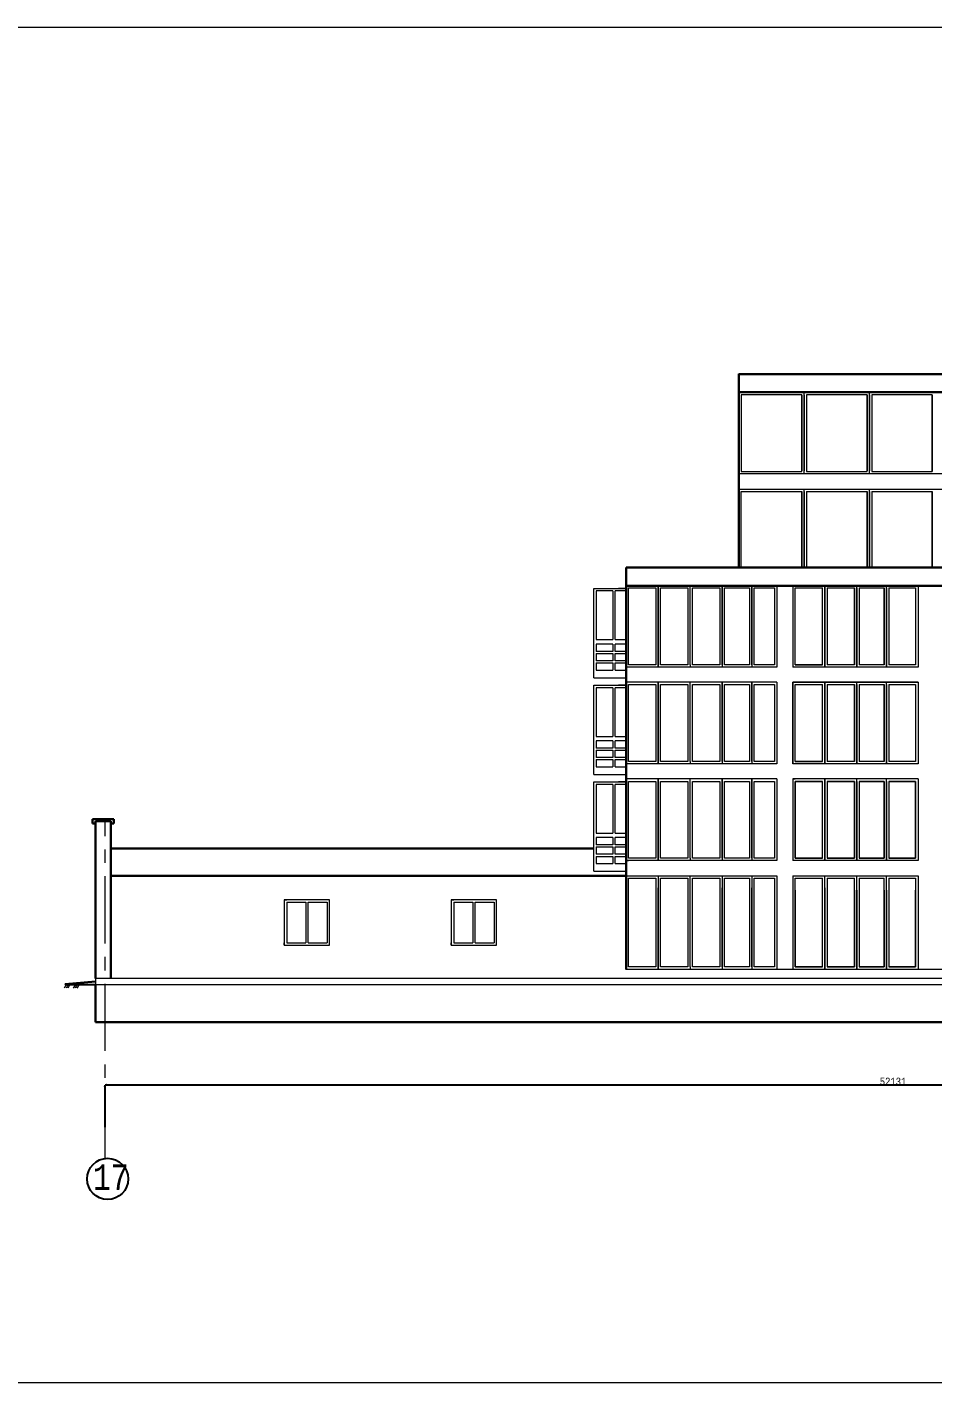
# Model space of a CAD drawing. Header units: millimetres. Extents: x -689206 to 4969298, y -1019800 to 703299.
# Drawn here: x 783052 to 813022, y -808799 to -763943 of the extents above; entities that cross this region are included whole.
import ezdxf

# ---------------------------------------------------------------- set-up
doc = ezdxf.new("R2010")
doc.units = ezdxf.units.MM
doc.linetypes.add('осеваяX2', pattern=[101.6, 63.5, -12.7, 12.7, -12.7])
doc.layers.add('РАЗМЕРЫ', color=7, linetype='Continuous', lineweight=9)
doc.layers.add('разрез2-2', color=7, linetype='Continuous')
doc.layers.add('сетка', color=104, linetype='Continuous')
doc.styles.add('Аннотативный', font='isocteur.ttf', dxfattribs={"width": 0.7, "height": 250})
doc.dimstyles.new('Аннотативный', dxfattribs={"dimscale": 0, "dimtxt": 250, "dimasz": 100, "dimexe": 1.25, "dimexo": 0.625, "dimtad": 1, "dimdec": 0, "dimtxsty": 'Аннотативный', "dimblk": 'ARCHTICK', "dimcen": 2.5, "dimadec": 0, "dimazin": 0, "dimtfac": 1, "dimtdec": 0, "dimtmove": 0, "dimatfit": 3, "dimfxl": 1, "dimarcsym": 0})

# ---------------------------------------------------------------- blocks, each defined once
blk = doc.blocks.new('_ArchTick')
at = {"color": 0, "linetype": 'ByBlock', "const_width": 0.15}
blk.add_lwpolyline([(-0.5, -0.5), (0.5, 0.5)], dxfattribs=at)
blk = doc.blocks.new('*D4723')
at = {"layer": 'Defpoints', "color": 0, "lineweight": 5, "ltscale": 35, "transparency": 16777216}
for p in [(785639, -798953), (785639, -800341), (837770, -800341)]:
    blk.add_point(p, dxfattribs=at)
at = {"layer": 'РАЗМЕРЫ', "color": 0, "lineweight": -2, "ltscale": 35, "transparency": 16777216}
for p, q in [((785639, -800341), (785639, -798952)), ((837770, -798953), (785639, -798953)), ((837770, -800341), (837770, -798952))]:
    blk.add_line(p, q, dxfattribs=at)
at = {"layer": 'РАЗМЕРЫ', "color": 0, "lineweight": -2, "ltscale": 35, "transparency": 16777216, "xscale": 100, "yscale": 100, "zscale": 100, "rotation": 180}
blk.add_blockref('_ArchTick', (785639, -798953), dxfattribs=at)
at = {"layer": 'РАЗМЕРЫ', "color": 0, "lineweight": -2, "ltscale": 35, "transparency": 16777216, "xscale": 100, "yscale": 100, "zscale": 100}
blk.add_blockref('_ArchTick', (837770, -798953), dxfattribs=at)
at = {"layer": 'РАЗМЕРЫ', "color": 0, "lineweight": 5, "ltscale": 35, "transparency": 16777216, "insert": (811704, -798827), "char_height": 250, "attachment_point": 5, "style": 'Аннотативный'}
blk.add_mtext('52131', dxfattribs=at)

msp = doc.modelspace()

# ---------------------------------------------------------------- linework, layer by layer
at = {"layer": 'РАЗМЕРЫ', "lineweight": 30, "ltscale": 35}
for p, q in [((806603, -781817.9), (806603, -775417.9)), ((806603, -775425.6), (838079.8, -775425.6)), ((806603, -776025.6), (837569.8, -776025.6)), ((802870.3, -782426.9), (802870.3, -781817.9)), ((802870.3, -781817.9), (830040.4, -781817.9)), ((802870.3, -782426.9), (830040.4, -782417.9)), ((802870.3, -795117.9), (802870.3, -782426.9)), ((785824.3, -790217.9), (785314.3, -790217.9)), ((785314.3, -790217.9), (785314.3, -791117.9)), ((785824.3, -791117.9), (785824.3, -790217.9)), ((785314.3, -791117.9), (785314.3, -795417.9)), ((785824.3, -791117.9), (785824.3, -795417.9)), ((801800.3, -791117.9), (785824.3, -791117.9)), ((785824.3, -791417.9), (785824.3, -791217.9)), ((785824.3, -795117.9), (785824.3, -792017.9)), ((785824.3, -792017.9), (802870.3, -792017.9)), ((785314.3, -796869.6), (785314.3, -795617.9)), ((785314.3, -796869.6), (838079.8, -796869.6))]:
    msp.add_line(p, q, dxfattribs=at)
at = {"layer": 'РАЗМЕРЫ', "lineweight": 5, "ltscale": 35}
for p, q in [((806603, -778725.6), (806603, -776025.6)), ((806603, -776025.6), (807124.2, -776025.6)), ((808683, -776105.6), (806683, -776105.6)), ((806683, -776105.6), (806683, -778645.6)), ((808683, -778645.6), (808683, -776105.6)), ((808683, -776105.6), (808683, -778617.9)), ((808683, -778645.6), (808683, -776105.6)), ((808763, -778725.6), (808763, -776025.6)), ((808763, -776105.6), (808763, -778617.9)), ((810843.2, -776105.6), (808843, -776105.6)), ((808843, -776105.6), (808843, -778645.6)), ((810843.2, -776105.6), (810843.2, -778617.9)), ((810843.2, -776105.6), (810843.2, -778617.9)), ((810843.2, -778645.6), (810843.2, -776105.6)), ((810923.2, -778725.6), (810923.2, -776025.6)), ((810923.2, -776105.6), (810923.2, -778617.9)), ((813003.2, -776105.6), (811003.2, -776105.6)), ((811003.2, -776105.6), (811003.2, -778645.6)), ((813003.2, -776105.6), (813003.2, -778645.6)), ((813003.2, -776105.6), (813003.2, -778645.6)), ((813003.2, -776105.6), (813003.2, -778645.6)), ((813003.2, -778645.6), (813003.2, -776105.6)), ((806603, -778725.6), (806603, -778645.6)), ((806683, -778645.6), (808683, -778645.6)), ((806683, -778645.6), (808683, -778645.6)), ((808843, -778645.6), (810843.2, -778645.6)), ((811003.2, -778645.6), (813003.2, -778645.6)), ((811003.2, -778645.6), (811054.5, -778645.6)), ((826276.1, -778725.6), (806603, -778725.6)), ((806603, -781817.9), (806603.2, -779225.6)), ((806603.2, -779225.6), (826276.1, -779225.6)), ((806683.2, -781817.9), (806683.2, -779305.6)), ((806683.2, -779305.6), (808683.2, -779305.6)), ((806683.2, -779305.6), (808683.2, -779305.6)), ((808683.2, -779305.6), (808683.2, -781817.9)), ((808683.2, -781817.9), (808683.2, -779305.6)), ((808763.2, -781817.9), (808763.2, -779225.6)), ((808763.2, -779305.6), (808763.2, -781817.9)), ((808843.2, -779305.6), (810843.2, -779305.6)), ((808843.2, -779305.6), (808843.2, -781817.9)), ((808843.2, -779305.6), (810843.2, -779305.6)), ((810843.2, -779305.6), (810843.2, -781817.9)), ((810843.2, -779305.6), (810843.2, -781817.9)), ((810843.2, -781817.9), (810843.2, -779305.6)), ((810923.2, -781817.9), (810923.2, -779225.6)), ((810923.2, -779305.6), (810923.2, -781817.9)), ((811003.2, -779305.6), (813003.2, -779305.6)), ((811003.2, -779305.6), (811003.2, -781817.9)), ((811003.2, -779305.6), (813003.2, -779305.6)), ((813003.2, -779305.6), (813003.2, -781817.9)), ((813003.2, -779305.6), (813003.2, -781817.9)), ((813003.2, -779305.6), (813003.2, -781817.9)), ((813003.2, -781817.9), (813003.2, -779305.6)), ((801800.3, -785217.9), (801800.3, -782517.9)), ((801800.3, -782517.9), (802870.3, -782517.9)), ((802429.6, -782597.9), (801880.3, -782597.9)), ((801880.3, -782597.9), (801880.3, -784207.9)), ((802429.6, -782597.9), (802429.6, -784207.9)), ((802870.3, -782597.9), (802509.6, -782597.9)), ((802509.6, -784207.9), (802509.6, -782597.9)), ((802870.3, -782517.9), (802620.3, -782517.9)), ((802950.3, -785037.9), (802950.3, -782497.9)), ((802950.3, -782497.9), (803850.3, -782497.9)), ((802950.3, -782497.9), (803850.3, -782497.9)), ((803850.3, -782497.9), (803850.3, -785037.9)), ((803930.3, -785037.9), (803930.3, -782417.9)), ((803930.3, -782417.9), (803930.3, -785117.9)), ((804010.3, -782497.9), (804910.3, -782497.9)), ((804010.3, -785037.9), (804010.3, -782497.9)), ((804010.3, -782497.9), (804910.3, -782497.9)), ((804910.3, -782497.9), (804910.3, -785037.9)), ((804910.3, -782497.9), (804910.3, -785037.9)), ((804990.3, -785037.9), (804990.3, -782417.9)), ((805070.3, -782497.9), (805970.3, -782497.9)), ((805070.3, -785037.9), (805070.3, -782497.9)), ((805070.3, -782497.9), (805970.3, -782497.9)), ((805970.3, -782497.9), (805970.3, -785037.9)), ((805970.3, -782497.9), (805970.3, -785037.9)), ((806050.3, -785037.9), (806050.3, -782417.9)), ((806050.3, -782417.9), (806050.3, -785117.9)), ((806130.3, -782497.9), (806950.3, -782497.9)), ((806130.3, -785037.9), (806130.3, -782497.9)), ((806130.3, -782497.9), (806950.3, -782497.9)), ((806603.2, -782425.6), (806603.2, -782425.6)), ((806950.3, -782497.9), (806950.3, -785037.9)), ((806950.3, -782497.9), (806950.3, -785037.9)), ((806950.3, -782497.9), (806950.3, -785037.9)), ((807030.3, -785037.9), (807030.3, -782417.9)), ((807030.3, -782417.9), (807030.3, -785117.9)), ((807030.3, -782497.9), (807030.3, -785037.9)), ((807110.3, -782497.9), (807781.3, -782497.9)), ((807110.3, -785037.9), (807110.3, -782497.9)), ((807781.3, -782497.9), (807781.3, -785037.9)), ((807861.3, -782417.9), (807861.3, -785117.9)), ((808387.5, -782425.1), (808387.5, -785117.9)), ((808467.5, -785037.9), (808467.5, -782497.9)), ((808467.5, -782497.9), (809367.5, -782497.9)), ((809367.5, -785037.9), (809367.5, -782497.9)), ((809447.5, -785117.9), (809447.5, -782417.9)), ((809447.5, -782417.9), (809447.5, -782497.9)), ((809447.5, -782497.9), (809447.5, -785117.9)), ((809527.5, -782497.9), (810427.5, -782497.9)), ((809527.5, -782497.9), (809527.5, -785037.9)), ((809527.5, -782497.9), (810427.5, -782497.9)), ((810427.5, -782497.9), (810427.5, -785037.9)), ((810427.5, -785037.9), (810427.5, -782497.9)), ((810507.5, -785117.9), (810507.5, -782417.9)), ((810507.5, -782497.9), (810507.5, -785117.9)), ((810587.5, -782497.9), (811407.5, -782497.9)), ((810587.5, -782497.9), (810587.5, -785037.9)), ((810587.5, -782497.9), (811407.5, -782497.9)), ((811407.5, -782497.9), (811407.5, -785037.9)), ((811407.5, -785037.9), (811407.5, -782497.9)), ((811487.5, -785117.9), (811487.5, -782417.9)), ((811487.5, -782497.9), (811487.5, -785037.9)), ((811487.5, -782497.9), (811487.5, -785117.9)), ((811567.5, -782497.9), (812450.4, -782497.9)), ((811567.5, -782497.9), (811567.5, -785037.9)), ((812450.4, -782497.9), (812450.4, -785037.9)), ((812530.6, -782423.7), (812530.6, -785117.9)), ((801880.3, -784207.9), (802429.6, -784207.9)), ((801880.3, -784357.9), (801880.3, -784597.9)), ((802429.6, -784357.9), (801880.3, -784357.9)), ((802429.6, -784357.9), (802429.6, -784597.9)), ((802509.6, -784207.9), (802870.3, -784207.9)), ((802870.3, -784357.9), (802509.6, -784357.9)), ((802509.6, -784597.9), (802509.6, -784357.9)), ((802429.6, -784597.9), (801880.3, -784597.9)), ((801880.3, -784667.9), (801880.3, -784907.9)), ((801880.3, -784667.9), (802429.6, -784667.9)), ((802429.6, -784907.9), (801880.3, -784907.9)), ((802429.6, -784667.9), (802429.6, -784907.9)), ((802870.3, -784597.9), (802509.6, -784597.9)), ((802509.6, -784667.9), (802870.3, -784667.9)), ((802509.6, -784907.9), (802509.6, -784667.9)), ((802870.3, -784907.9), (802509.6, -784907.9)), ((801800.3, -785467.9), (801800.3, -785217.9)), ((801880.3, -784977.9), (801880.3, -785217.9)), ((801880.3, -784977.9), (802429.6, -784977.9)), ((801880.3, -785217.9), (802429.6, -785217.9)), ((802429.6, -784977.9), (802429.6, -785217.9)), ((802509.6, -784977.9), (802870.3, -784977.9)), ((802509.6, -785217.9), (802509.6, -784977.9)), ((802509.6, -785217.9), (802870.3, -785217.9)), ((802870.3, -785617.9), (802870.3, -785117.9)), ((807861.3, -785117.9), (802870.3, -785117.9)), ((803850.3, -785037.9), (802950.3, -785037.9)), ((803930.3, -785117.9), (803930.3, -785037.9)), ((804910.3, -785037.9), (804010.3, -785037.9)), ((804990.3, -785037.9), (804990.3, -785117.9)), ((805970.3, -785037.9), (805070.3, -785037.9)), ((806950.3, -785037.9), (806130.3, -785037.9)), ((807781.3, -785037.9), (807110.3, -785037.9)), ((812530.6, -785117.9), (808387.5, -785117.9)), ((809367.5, -785037.9), (808467.5, -785037.9)), ((808467.5, -785037.9), (809367.5, -785037.9)), ((810427.5, -785037.9), (809527.5, -785037.9)), ((811407.5, -785037.9), (810587.5, -785037.9)), ((812450.4, -785037.9), (811567.5, -785037.9)), ((801800.3, -785467.9), (802870.3, -785467.9)), ((801800.3, -788417.9), (801800.3, -785717.9)), ((801800.3, -785717.9), (802870.3, -785717.9)), ((802429.6, -785797.9), (801880.3, -785797.9)), ((801880.3, -785797.9), (801880.3, -787407.9)), ((802429.6, -785797.9), (802429.6, -787407.9)), ((802870.3, -785797.9), (802509.6, -785797.9)), ((802509.6, -787407.9), (802509.6, -785797.9)), ((802870.3, -785717.9), (802620.3, -785717.9)), ((807861.3, -785620), (802870.3, -785620)), ((802950.3, -788237.9), (802950.3, -785697.9)), ((802950.3, -785697.9), (803850.3, -785697.9)), ((802950.3, -785697.9), (803850.3, -785697.9)), ((803850.3, -785697.9), (803850.3, -788237.9)), ((803930.3, -788237.9), (803930.3, -785617.9)), ((803930.3, -785617.9), (803930.3, -788317.9)), ((804010.3, -785697.9), (804910.3, -785697.9)), ((804010.3, -788237.9), (804010.3, -785697.9)), ((804010.3, -785697.9), (804910.3, -785697.9)), ((804910.3, -785697.9), (804910.3, -788237.9)), ((804910.3, -785697.9), (804910.3, -788237.9)), ((804990.3, -788237.9), (804990.3, -785617.9)), ((805070.3, -785697.9), (805970.3, -785697.9)), ((805070.3, -788237.9), (805070.3, -785697.9)), ((805070.3, -785697.9), (805970.3, -785697.9)), ((805970.3, -785697.9), (805970.3, -788237.9)), ((805970.3, -785697.9), (805970.3, -788237.9)), ((806050.3, -788237.9), (806050.3, -785617.9)), ((806050.3, -785617.9), (806050.3, -788317.9)), ((806130.3, -785697.9), (806950.3, -785697.9)), ((806130.3, -788237.9), (806130.3, -785697.9)), ((806130.3, -785697.9), (806950.3, -785697.9)), ((806950.3, -785697.9), (806950.3, -788237.9)), ((806950.3, -785697.9), (806950.3, -788237.9)), ((806950.3, -785697.9), (806950.3, -788237.9)), ((807030.3, -788237.9), (807030.3, -785617.9)), ((807030.3, -785617.9), (807030.3, -788317.9)), ((807030.3, -785697.9), (807030.3, -788237.9)), ((807110.3, -785697.9), (807781.3, -785697.9)), ((807110.3, -788237.9), (807110.3, -785697.9)), ((807781.3, -785697.9), (807781.3, -788237.9)), ((807861.3, -785620), (807861.3, -788317.9)), ((812530.6, -785620), (808387.5, -785620)), ((808387.5, -785620), (808387.5, -788317.9)), ((808387.5, -785620), (812530.6, -785620)), ((808387.5, -788317.9), (808387.5, -785620)), ((808467.5, -788237.9), (808467.5, -785697.9)), ((808467.5, -785697.9), (809367.5, -785697.9)), ((809367.5, -788237.9), (809367.5, -785697.9)), ((809447.5, -788317.9), (809447.5, -785617.9)), ((809447.5, -785617.9), (809447.5, -785697.9)), ((809447.5, -785697.9), (809447.5, -788317.9)), ((809527.5, -785697.9), (810427.5, -785697.9)), ((809527.5, -785697.9), (809527.5, -788237.9)), ((809527.5, -785697.9), (810427.5, -785697.9)), ((810427.5, -785697.9), (810427.5, -788237.9)), ((810427.5, -788237.9), (810427.5, -785697.9)), ((810507.5, -788317.9), (810507.5, -785617.9)), ((810507.5, -785697.9), (810507.5, -788317.9)), ((810587.5, -785697.9), (811407.5, -785697.9)), ((810587.5, -785697.9), (810587.5, -788237.9)), ((810587.5, -785697.9), (811407.5, -785697.9)), ((811407.5, -785697.9), (811407.5, -788237.9)), ((811407.5, -788237.9), (811407.5, -785697.9)), ((811487.5, -788317.9), (811487.5, -785617.9)), ((811487.5, -785697.9), (811487.5, -788237.9)), ((811487.5, -785697.9), (811487.5, -788317.9)), ((811567.5, -785697.9), (812450.4, -785697.9)), ((811567.5, -785697.9), (811567.5, -788237.9)), ((812450.4, -785697.9), (812450.4, -788237.9)), ((812530.6, -785620), (812530.6, -788317.9)), ((812530.6, -785620), (812530.6, -788317.9)), ((801880.3, -787407.9), (802429.6, -787407.9)), ((801880.3, -787557.9), (801880.3, -787797.9)), ((802429.6, -787557.9), (801880.3, -787557.9)), ((802429.6, -787557.9), (802429.6, -787797.9)), ((802509.6, -787407.9), (802870.3, -787407.9)), ((802870.3, -787557.9), (802509.6, -787557.9)), ((802509.6, -787797.9), (802509.6, -787557.9)), ((802429.6, -787797.9), (801880.3, -787797.9)), ((801880.3, -787867.9), (801880.3, -788107.9)), ((801880.3, -787867.9), (802429.6, -787867.9)), ((802429.6, -788107.9), (801880.3, -788107.9)), ((802429.6, -787867.9), (802429.6, -788107.9)), ((802870.3, -787797.9), (802509.6, -787797.9)), ((802509.6, -787867.9), (802870.3, -787867.9)), ((802509.6, -788107.9), (802509.6, -787867.9)), ((802870.3, -788107.9), (802509.6, -788107.9)), ((801800.3, -788667.9), (801800.3, -788417.9)), ((801880.3, -788177.9), (801880.3, -788417.9)), ((801880.3, -788177.9), (802429.6, -788177.9)), ((801880.3, -788417.9), (802429.6, -788417.9)), ((802429.6, -788177.9), (802429.6, -788417.9)), ((802509.6, -788177.9), (802870.3, -788177.9)), ((802509.6, -788417.9), (802509.6, -788177.9)), ((802509.6, -788417.9), (802870.3, -788417.9)), ((802870.3, -788817.9), (802870.3, -788317.9)), ((807861.3, -788317.9), (802870.3, -788317.9)), ((803850.3, -788237.9), (802950.3, -788237.9)), ((803930.3, -788317.9), (803930.3, -788237.9)), ((804910.3, -788237.9), (804010.3, -788237.9)), ((804990.3, -788237.9), (804990.3, -788317.9)), ((805970.3, -788237.9), (805070.3, -788237.9)), ((806950.3, -788237.9), (806130.3, -788237.9)), ((807781.3, -788237.9), (807110.3, -788237.9)), ((812530.6, -788317.9), (808387.5, -788317.9)), ((812530.6, -788317.9), (808387.5, -788317.9)), ((809367.5, -788237.9), (808467.5, -788237.9)), ((808467.5, -788237.9), (809367.5, -788237.9)), ((810427.5, -788237.9), (809527.5, -788237.9)), ((811407.5, -788237.9), (810587.5, -788237.9)), ((812450.4, -788237.9), (811567.5, -788237.9)), ((801800.3, -788667.9), (802870.3, -788667.9)), ((801800.3, -791617.9), (801800.3, -788917.9)), ((801800.3, -788917.9), (802870.3, -788917.9)), ((802429.6, -788997.9), (801880.3, -788997.9)), ((801880.3, -788997.9), (801880.3, -790607.9)), ((802429.6, -788997.9), (802429.6, -790607.9)), ((802870.3, -788997.9), (802509.6, -788997.9)), ((802509.6, -790607.9), (802509.6, -788997.9)), ((802870.3, -788917.9), (802620.3, -788917.9)), ((807861.3, -788817.9), (802870.3, -788817.9)), ((802950.3, -791437.9), (802950.3, -788897.9)), ((802950.3, -788897.9), (803850.3, -788897.9)), ((802950.3, -788897.9), (803850.3, -788897.9)), ((803850.3, -788897.9), (803850.3, -791437.9)), ((803930.3, -791437.9), (803930.3, -788817.9)), ((803930.3, -788817.9), (803930.3, -791517.9)), ((804010.3, -788897.9), (804910.3, -788897.9)), ((804010.3, -791437.9), (804010.3, -788897.9)), ((804010.3, -788897.9), (804910.3, -788897.9)), ((804910.3, -788897.9), (804910.3, -791437.9)), ((804910.3, -788897.9), (804910.3, -791437.9)), ((804990.3, -791437.9), (804990.3, -788817.9)), ((805070.3, -788897.9), (805970.3, -788897.9)), ((805070.3, -791437.9), (805070.3, -788897.9)), ((805070.3, -788897.9), (805970.3, -788897.9)), ((805970.3, -788897.9), (805970.3, -791437.9)), ((805970.3, -788897.9), (805970.3, -791437.9)), ((806050.3, -791437.9), (806050.3, -788817.9)), ((806050.3, -788817.9), (806050.3, -791517.9)), ((806130.3, -788897.9), (806950.3, -788897.9)), ((806130.3, -791437.9), (806130.3, -788897.9)), ((806130.3, -788897.9), (806950.3, -788897.9)), ((806950.3, -788897.9), (806950.3, -791437.9)), ((806950.3, -788897.9), (806950.3, -791437.9)), ((806950.3, -788897.9), (806950.3, -791437.9)), ((807030.3, -791437.9), (807030.3, -788817.9)), ((807030.3, -788817.9), (807030.3, -791517.9)), ((807030.3, -788897.9), (807030.3, -791437.9)), ((807110.3, -788897.9), (807781.3, -788897.9)), ((807110.3, -791437.9), (807110.3, -788897.9)), ((807781.3, -788897.9), (807781.3, -791437.9)), ((807861.3, -788817.9), (807861.3, -791517.9)), ((812530.6, -788817.9), (808387.5, -788817.9)), ((808387.5, -788817.9), (808387.5, -791517.9)), ((808387.5, -788817.9), (808467.5, -788817.9)), ((808387.5, -788817.9), (808467.5, -788817.9)), ((808467.5, -788897.9), (808467.5, -791437.9)), ((809367.5, -788897.9), (808467.5, -788897.9)), ((808467.5, -791437.9), (808467.5, -788897.9)), ((808467.5, -788897.9), (809367.5, -788897.9)), ((809367.5, -791437.9), (809367.5, -788897.9)), ((809447.5, -791517.9), (809447.5, -788817.9)), ((809447.5, -788817.9), (809447.5, -788897.9)), ((809447.5, -788897.9), (809447.5, -791517.9)), ((810427.5, -788897.9), (809527.5, -788897.9)), ((809527.5, -788897.9), (810427.5, -788897.9)), ((809527.5, -788897.9), (809527.5, -791437.9)), ((809527.5, -788897.9), (810427.5, -788897.9)), ((810427.5, -788897.9), (810427.5, -791437.9)), ((810427.5, -791437.9), (810427.5, -788897.9)), ((810507.5, -791517.9), (810507.5, -788817.9)), ((810507.5, -788897.9), (810507.5, -791517.9)), ((811407.5, -788897.9), (810587.5, -788897.9)), ((810587.5, -788897.9), (811407.5, -788897.9)), ((810587.5, -788897.9), (810587.5, -791437.9)), ((810587.5, -788897.9), (811407.5, -788897.9)), ((811407.5, -788897.9), (811407.5, -791437.9)), ((811407.5, -791437.9), (811407.5, -788897.9)), ((811487.5, -791517.9), (811487.5, -788817.9)), ((811487.5, -788897.9), (811487.5, -791437.9)), ((811487.5, -788897.9), (811487.5, -791517.9)), ((812450.6, -788897.9), (811567.5, -788897.9)), ((811567.5, -788897.9), (812450.4, -788897.9)), ((811567.5, -788897.9), (811567.5, -791437.9)), ((812450.4, -788897.9), (812450.4, -791437.9)), ((812450.6, -791437.9), (812450.6, -788897.9)), ((812530.6, -788817.9), (812530.6, -791517.9)), ((801880.3, -790607.9), (802429.6, -790607.9)), ((801880.3, -790757.9), (801880.3, -790997.9)), ((802429.6, -790757.9), (801880.3, -790757.9)), ((802429.6, -790757.9), (802429.6, -790997.9)), ((802509.6, -790607.9), (802870.3, -790607.9)), ((802870.3, -790757.9), (802509.6, -790757.9)), ((802509.6, -790997.9), (802509.6, -790757.9)), ((802429.6, -790997.9), (801880.3, -790997.9)), ((801880.3, -791067.9), (801880.3, -791307.9)), ((801880.3, -791067.9), (802429.6, -791067.9)), ((802429.6, -791067.9), (802429.6, -791307.9)), ((802870.3, -790997.9), (802509.6, -790997.9)), ((802509.6, -791067.9), (802870.3, -791067.9)), ((802509.6, -791307.9), (802509.6, -791067.9)), ((801800.3, -791867.9), (801800.3, -791617.9)), ((802429.6, -791307.9), (801880.3, -791307.9)), ((801880.3, -791377.9), (801880.3, -791617.9)), ((801880.3, -791377.9), (802429.6, -791377.9)), ((801880.3, -791617.9), (802429.6, -791617.9)), ((802429.6, -791377.9), (802429.6, -791617.9)), ((802870.3, -791307.9), (802509.6, -791307.9)), ((802509.6, -791377.9), (802870.3, -791377.9)), ((802509.6, -791617.9), (802509.6, -791377.9)), ((802509.6, -791617.9), (802870.3, -791617.9)), ((807861.3, -791517.9), (802870.3, -791517.9)), ((802870.3, -791517.9), (802950.3, -791517.9)), ((803850.3, -791437.9), (802950.3, -791437.9)), ((803930.3, -791517.9), (803930.3, -791437.9)), ((804910.3, -791437.9), (804010.3, -791437.9)), ((804990.3, -791437.9), (804990.3, -791517.9)), ((805970.3, -791437.9), (805070.3, -791437.9)), ((806950.3, -791437.9), (806130.3, -791437.9)), ((807781.3, -791437.9), (807110.3, -791437.9)), ((812530.6, -791517.9), (808387.5, -791517.9)), ((808467.5, -791437.9), (809367.5, -791437.9)), ((809367.5, -791437.9), (808467.5, -791437.9)), ((808467.5, -791437.9), (809367.5, -791437.9)), ((809527.5, -791437.9), (810427.5, -791437.9)), ((810427.5, -791437.9), (809527.5, -791437.9)), ((810587.5, -791437.9), (811407.5, -791437.9)), ((811407.5, -791437.9), (810587.5, -791437.9)), ((811567.5, -791437.9), (812450.6, -791437.9)), ((812450.4, -791437.9), (811567.5, -791437.9)), ((801800.3, -791867.9), (802870.3, -791867.9)), ((802870.3, -792017.9), (802870.3, -792097.9)), ((802870.3, -792017.9), (807861.3, -792017.9)), ((802950.3, -795037.9), (802950.3, -792097.9)), ((802950.3, -792097.9), (803850.3, -792097.9)), ((803850.3, -792097.9), (803850.3, -795037.9)), ((803930.3, -792017.9), (803930.3, -795117.9)), ((804010.3, -795037.9), (804010.3, -792097.9)), ((804010.3, -792097.9), (804910.3, -792097.9)), ((804910.3, -792097.9), (804910.3, -795037.9)), ((804990.3, -795037.9), (804990.3, -792017.9)), ((805070.3, -795037.9), (805070.3, -792097.9)), ((805070.3, -792097.9), (805970.3, -792097.9)), ((805970.3, -792097.9), (805970.3, -795037.9)), ((806050.3, -792017.9), (806050.3, -795117.9)), ((806130.3, -795037.9), (806130.3, -792097.9)), ((806130.3, -792097.9), (806950.3, -792097.9)), ((806950.3, -792097.9), (806950.3, -795037.9)), ((807030.3, -792017.9), (807030.3, -795117.9)), ((807110.3, -795037.9), (807110.3, -792097.9)), ((807110.3, -792097.9), (807781.3, -792097.9)), ((807781.3, -792097.9), (807781.3, -795037.9)), ((807861.3, -792017.9), (807861.3, -795117.9)), ((808387.5, -792017.9), (808387.5, -795117.9)), ((808387.5, -792017.9), (808387.5, -792097.9)), ((808387.5, -792017.9), (812530.6, -792017.9)), ((808467.5, -795037.9), (808467.5, -792097.9)), ((808467.5, -792097.9), (809367.5, -792097.9)), ((809367.5, -795037.9), (809367.5, -792097.9)), ((809447.5, -795117.9), (809447.5, -792017.9)), ((809527.5, -792097.9), (809527.5, -795037.9)), ((809527.5, -792097.9), (810427.5, -792097.9)), ((810427.5, -795037.9), (810427.5, -792097.9)), ((810507.5, -795117.9), (810507.5, -792017.9)), ((810587.5, -792097.9), (810587.5, -795037.9)), ((810587.5, -792097.9), (811407.5, -792097.9)), ((811407.5, -795037.9), (811407.5, -792097.9)), ((811487.5, -795117.9), (811487.5, -792017.9)), ((811567.5, -792097.9), (811567.5, -795037.9)), ((811567.5, -792097.9), (812450.4, -792097.9)), ((812450.4, -792097.9), (812450.4, -795037.9)), ((812530.6, -792017.9), (812530.6, -795117.9)), ((803930.3, -795037.9), (803930.3, -792417.9)), ((804910.3, -792497.9), (804910.3, -795037.9)), ((805970.3, -792497.9), (805970.3, -795037.9)), ((806050.3, -795037.9), (806050.3, -792417.9)), ((806950.3, -792497.9), (806950.3, -795037.9)), ((806950.3, -792497.9), (806950.3, -795037.9)), ((807030.3, -795037.9), (807030.3, -792417.9)), ((807030.3, -792497.9), (807030.3, -795037.9)), ((808467.5, -792497.9), (808467.5, -795037.9)), ((809447.5, -792417.9), (809447.5, -792497.9)), ((809447.5, -792497.9), (809447.5, -795117.9)), ((810427.5, -792497.9), (810427.5, -795037.9)), ((810507.5, -792497.9), (810507.5, -795117.9)), ((811407.5, -792497.9), (811407.5, -795037.9)), ((811487.5, -792497.9), (811487.5, -795037.9)), ((811487.5, -792497.9), (811487.5, -795117.9)), ((812450.6, -795037.9), (812450.6, -792497.9)), ((793061, -792817.9), (791561, -792817.9)), ((791561, -792817.9), (791561, -794317.9)), ((791561, -792817.9), (791561, -794317.9)), ((793061, -792817.9), (791561, -792817.9)), ((791561, -792817.9), (791641, -792817.9)), ((791641, -792897.9), (791641, -794237.9)), ((791641, -792897.9), (792271, -792897.9)), ((792271, -792897.9), (792271, -794237.9)), ((792351, -792897.9), (792981, -792897.9)), ((792351, -794237.9), (792351, -792897.9)), ((792981, -792897.9), (792981, -794237.9)), ((793061, -794317.9), (793061, -792817.9)), ((793061, -794317.9), (793061, -792817.9)), ((797086.1, -792817.9), (797086.1, -794317.9)), ((798586.1, -792817.9), (797086.1, -792817.9)), ((797086.1, -792817.9), (797166.1, -792817.9)), ((797166.1, -792897.9), (797166.1, -794237.9)), ((797166.1, -792897.9), (797796.1, -792897.9)), ((797796.1, -792897.9), (797796.1, -794237.9)), ((797876.1, -792897.9), (798506.1, -792897.9)), ((797876.1, -794237.9), (797876.1, -792897.9)), ((798506.1, -792897.9), (798506.1, -794237.9)), ((798586.1, -794317.9), (798586.1, -792817.9)), ((791561, -794317.9), (791561, -794237.9)), ((791561, -794317.9), (793004.4, -794317.9)), ((791561, -794317.9), (793061, -794317.9)), ((791561, -794317.9), (793061, -794317.9)), ((791641, -794237.9), (792271, -794237.9)), ((792351, -794237.9), (792981, -794237.9)), ((797086.1, -794317.9), (797086.1, -794237.9)), ((797086.1, -794317.9), (798586.1, -794317.9)), ((797166.1, -794237.9), (797796.1, -794237.9)), ((797876.1, -794237.9), (798506.1, -794237.9)), ((803850.3, -795037.9), (802950.3, -795037.9)), ((803930.3, -795117.9), (803930.3, -795037.9)), ((804910.3, -795037.9), (804010.3, -795037.9)), ((804990.3, -795037.9), (804990.3, -795117.9)), ((805970.3, -795037.9), (805070.3, -795037.9)), ((806950.3, -795037.9), (806130.3, -795037.9)), ((807781.3, -795037.9), (807110.3, -795037.9)), ((808467.5, -795037.9), (809367.5, -795037.9)), ((809367.5, -795037.9), (808467.5, -795037.9)), ((808467.5, -795037.9), (809367.5, -795037.9)), ((809527.5, -795037.9), (810427.5, -795037.9)), ((810427.5, -795037.9), (809527.5, -795037.9)), ((810587.5, -795037.9), (811407.5, -795037.9)), ((811407.5, -795037.9), (810587.5, -795037.9)), ((811567.5, -795037.9), (812450.6, -795037.9)), ((812450.4, -795037.9), (811567.5, -795037.9)), ((838079.8, -795417.9), (785314.3, -795417.9)), ((785314.3, -795417.9), (785314.3, -795617.9)), ((785314.3, -795617.9), (838079.8, -795617.9))]:
    msp.add_line(p, q, dxfattribs=at)
at = {"layer": 'РАЗМЕРЫ', "lineweight": 9, "ltscale": 35}
for p, q in [((802870.3, -782426.9), (802870.3, -791117.9)), ((785824.3, -791117.9), (785824.3, -792117.9)), ((837569.8, -795117.9), (802870.3, -795117.9))]:
    msp.add_line(p, q, dxfattribs=at)
at = {"layer": 'РАЗМЕРЫ', "linetype": 'ByBlock', "lineweight": 30, "ltscale": 35}
for p, q in [((785314.3, -790142.9), (785214.3, -790142.9)), ((785214.3, -790142.9), (785214.3, -790292.9)), ((785214.3, -790292.9), (785314.3, -790292.9)), ((785924.3, -790142.9), (785314.3, -790142.9)), ((785824.3, -790292.9), (785924.3, -790292.9)), ((785924.3, -790217.9), (785924.3, -790142.9)), ((785924.3, -790292.9), (785924.3, -790217.9))]:
    msp.add_line(p, q, dxfattribs=at)
at = {"layer": 'РАЗМЕРЫ', "linetype": 'осеваяX2', "lineweight": 5, "ltscale": 35}
msp.add_line((785638.9, -801372.9), (785638.9, -790217.9), dxfattribs=at)
at = {"layer": 'РАЗМЕРЫ', "lineweight": 5, "ltscale": 35}
msp.add_lwpolyline([(639384.7, -763942.9), (848589.7, -763942.9), (848589.7, -808798.5), (639384.7, -808798.5)], close=True, dxfattribs=at)
at = {"layer": 'разрез2-2'}
for p, q in [((784314.3, -795597.9), (785314.3, -795509.7)), ((785314.3, -795529.7), (784314.3, -795617.9)), ((784314.3, -795597.9), (784314.3, -795617.9)), ((784314.3, -795617.9), (785314.3, -795617.9))]:
    msp.add_line(p, q, dxfattribs=at)
at = {"layer": 'разрез2-2', "lineweight": 15}
for points in [[(784347.6, -795617.9), (784278, -795737.2)], [(784407.3, -795617.9), (784338.9, -795737.2)], [(784468.2, -795617.9), (784398.6, -795737.2)], [(784648.4, -795617.9), (784578.8, -795737.2)], [(784708.1, -795617.9), (784639.7, -795737.2)], [(784769, -795617.9), (784699.4, -795737.2)]]:
    msp.add_lwpolyline(points, dxfattribs=at)
at = {"layer": 'сетка', "color": 0}
msp.add_circle((785715.8, -802049.3), 680.7, dxfattribs=at)

# ---------------------------------------------------------------- texts
at = {"layer": 'РАЗМЕРЫ', "lineweight": 5, "ltscale": 35, "insert": (785230.3, -801571.4), "char_height": 841.28, "width": 7009.377, "attachment_point": 1, "style": 'Аннотативный'}
msp.add_mtext('17', dxfattribs=at)

# ---------------------------------------------------------------- dimensions: what is measured, and where the dimension line sits
at = {"layer": 'РАЗМЕРЫ', "lineweight": 5, "ltscale": 35}
dim = msp.add_linear_dim(base=(785638.9, -798953.1), p1=(837769.8, -800341.2), p2=(785638.9, -800341.2), dimstyle='Аннотативный', dxfattribs=at)
dim.commit()
dim.dimension.update_dxf_attribs({"geometry": '*D4723', "text_midpoint": (811704.3, -798953.1), "dimtype": 160})

doc.saveas('drawing.dxf')
